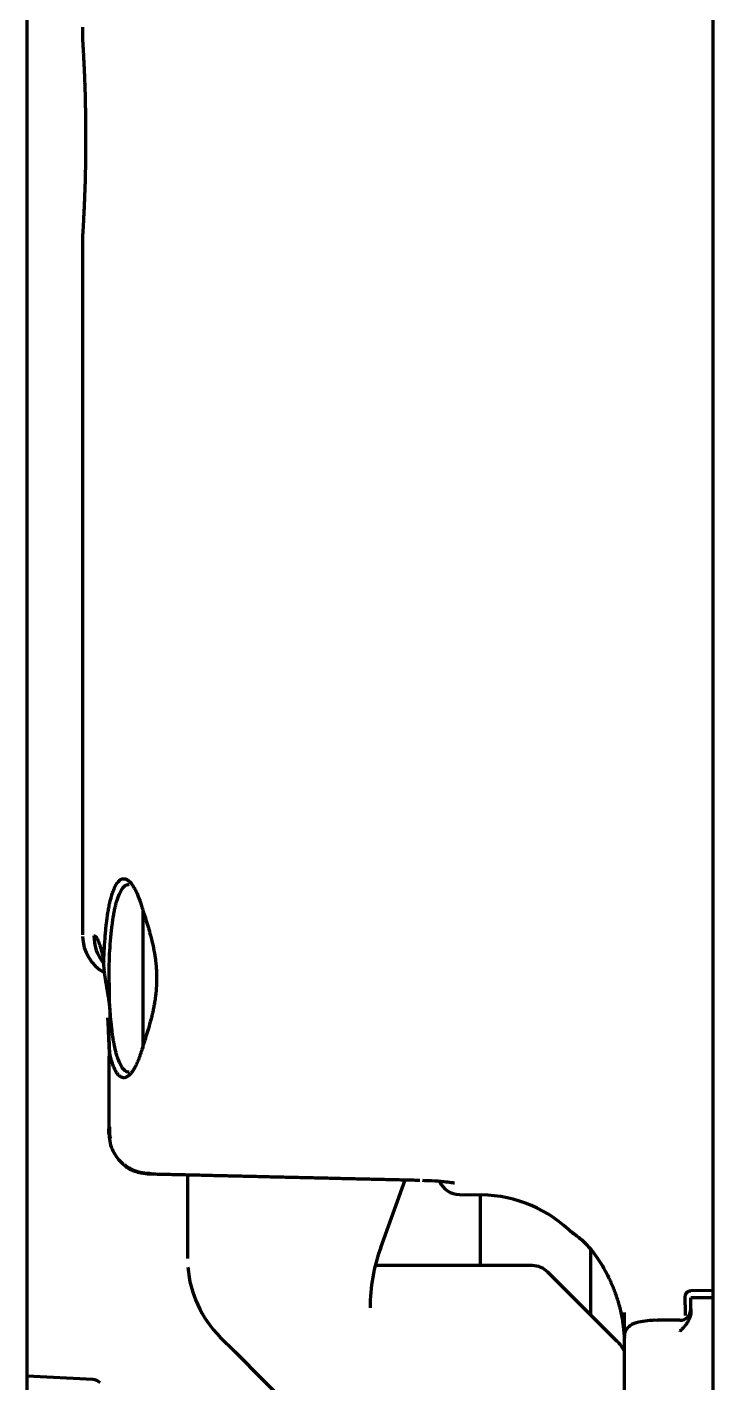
# Model space of a CAD drawing. Header units: inches. Extents: x 904 to 7172, y 213 to 5528.
# Drawn here: x 1052.3 to 1083.3, y 2907.4 to 2968.7 of the extents above; entities that cross this region are included whole.
import ezdxf

# ---------------------------------------------------------------- set-up
doc = ezdxf.new("R2010")
doc.units = ezdxf.units.IN

msp = doc.modelspace()

# ---------------------------------------------------------------- linework, layer by layer
at = {"linetype": 'Continuous', "lineweight": 70}
for p, q in [((1083.26, 3702.122), (1083.26, 2036.922)), ((1052.26, 2062.722), (1052.26, 3700.722)), ((1054.76, 2968.736), (1054.76, 2968.213)), ((1054.76, 2959.231), (1054.76, 2927.692)), ((1057.51, 2922.544), (1057.51, 2928.718)), ((1057.874, 2916.874), (1057.88, 2916.88)), ((1059.51, 2916.835), (1059.51, 2913.043)), ((1068.242, 2913.547), (1069.355, 2916.606)), ((1071.808, 2915.939), (1072.803, 2915.922)), ((1072.749, 2912.726), (1072.749, 2915.926)), ((1077.73, 2913.425), (1077.73, 2910.482)), ((1075.095, 2912.722), (1067.991, 2912.722)), ((1078.924, 2909.308), (1075.802, 2912.429)), ((1083.26, 2911.597), (1082.26, 2911.585)), ((1082.01, 2910.957), (1082.01, 2911.326)), ((1082.26, 2910.773), (1082.26, 2911.273)), ((1083.26, 2911.273), (1082.26, 2911.273)), ((1079.248, 2910.604), (1079.248, 2909.524)), ((1081.76, 2910.25), (1080.76, 2910.25)), ((1082.26, 2910.773), (1082.26, 2910.616)), ((1060.974, 2909.507), (1061.648, 2908.833)), ((1079.248, 2909.524), (1079.26, 2909.44)), ((1079.26, 2900.964), (1079.26, 2909.537)), ((1061.648, 2908.833), (1062.948, 2907.533)), ((1055.234, 2907.566), (1052.26, 2907.722)), ((1062.948, 2907.533), (1064.966, 2905.515))]:
    msp.add_line(p, q, dxfattribs=at)
for centre, radius, start, end in [((1056.76, 2927.692), 2, 182.05599, 239.94573), ((1071.815, 2916.939), 1, 203.34829, 269.32734), ((1072.698, 2909.923), 6, 44.73938, 89), ((1075.76, 2910.811), 8, 160, 180), ((1075.095, 2911.722), 1, 45, 90), ((1064.51, 2913.043), 5, 184.51218, 225), ((1081.76, 2910.75), 0.5, 270, 0), ((1077.51, 2907.893), 2, 28.95469, 45), ((1055.208, 2907.067), 0.5, 45, 87)]:
    msp.add_arc(centre, radius, start, end, dxfattribs=at)
msp.add_ellipse((1057.266, 2927.647), major_axis=(0.174, 1.992), ratio=0.992492, start_param=1.657411, end_param=2.317524, dxfattribs=at)
for points, knots in [([(1054.76, 2968.222), (1054.76, 2968.222), (1054.76, 2968.221), (1054.76, 2968.219), (1054.76, 2968.215), (1054.76, 2968.207), (1054.762, 2968.186), (1054.765, 2968.143), (1054.769, 2968.072), (1054.773, 2968.008), (1054.774, 2967.985), (1054.777, 2967.947), (1054.778, 2967.935), (1054.779, 2967.908), (1054.78, 2967.894), (1054.784, 2967.824), (1054.792, 2967.698), (1054.8, 2967.548), (1054.809, 2967.386), (1054.813, 2967.298), (1054.819, 2967.181), (1054.82, 2967.157), (1054.823, 2967.109), (1054.826, 2967.035), (1054.83, 2966.959), (1054.837, 2966.804), (1054.846, 2966.587), (1054.856, 2966.351), (1054.862, 2966.168), (1054.864, 2966.105), (1054.868, 2966.01), (1054.869, 2965.978), (1054.871, 2965.913), (1054.872, 2965.881), (1054.877, 2965.718), (1054.884, 2965.453), (1054.89, 2965.177), (1054.894, 2964.966), (1054.896, 2964.859), (1054.898, 2964.751), (1054.899, 2964.679), (1054.899, 2964.642), (1054.902, 2964.46), (1054.904, 2964.167), (1054.905, 2963.871), (1054.905, 2963.647), (1054.905, 2963.573), (1054.905, 2963.425), (1054.904, 2963.351), (1054.903, 2963.131), (1054.9, 2962.84), (1054.896, 2962.555), (1054.892, 2962.344), (1054.89, 2962.274), (1054.888, 2962.169), (1054.887, 2962.134), (1054.886, 2962.065), (1054.885, 2962.03), (1054.881, 2961.859), (1054.873, 2961.594), (1054.865, 2961.342), (1054.856, 2961.098), (1054.851, 2960.98), (1054.845, 2960.837), (1054.844, 2960.808), (1054.842, 2960.752), (1054.838, 2960.669), (1054.835, 2960.589), (1054.828, 2960.434), (1054.818, 2960.237), (1054.809, 2960.062), (1054.802, 2959.94), (1054.8, 2959.9), (1054.797, 2959.843), (1054.796, 2959.824), (1054.794, 2959.788), (1054.793, 2959.77), (1054.788, 2959.683), (1054.781, 2959.558), (1054.775, 2959.459), (1054.769, 2959.374), (1054.767, 2959.338), (1054.764, 2959.294), (1054.763, 2959.282), (1054.762, 2959.26), (1054.761, 2959.251), (1054.76, 2959.229), (1054.76, 2959.222), (1054.76, 2959.222)], [0, 0, 0, 0, 0.007781, 0.007781, 0.015594, 0.03122, 0.03122, 0.062471, 0.093722, 0.093722, 0.109347, 0.109347, 0.11716, 0.11716, 0.124973, 0.124973, 0.156224, 0.187475, 0.187475, 0.218726, 0.218726, 0.226538, 0.226538, 0.234351, 0.249977, 0.249977, 0.281228, 0.312479, 0.312479, 0.328104, 0.328104, 0.335917, 0.335917, 0.343729, 0.343729, 0.37498, 0.406231, 0.406231, 0.421857, 0.42967, 0.42967, 0.437482, 0.437482, 0.468733, 0.499984, 0.499984, 0.51561, 0.51561, 0.531235, 0.531235, 0.562486, 0.593737, 0.593737, 0.609363, 0.609363, 0.617176, 0.617176, 0.624988, 0.624988, 0.656239, 0.68749, 0.68749, 0.718741, 0.718741, 0.726554, 0.726554, 0.734367, 0.749992, 0.749992, 0.781243, 0.812494, 0.812494, 0.82812, 0.82812, 0.835932, 0.835932, 0.843745, 0.843745, 0.874996, 0.906247, 0.906247, 0.937498, 0.937498, 0.953124, 0.953124, 0.968749, 0.968749, 1, 1, 1, 1]), ([(1055.728, 2926.468), (1055.734, 2926.675), (1055.742, 2926.877), (1055.763, 2927.273), (1055.776, 2927.466), (1055.796, 2927.701), (1055.8, 2927.748), (1055.809, 2927.841), (1055.822, 2927.978), (1055.836, 2928.11), (1055.866, 2928.369), (1055.889, 2928.532), (1055.927, 2928.765), (1055.94, 2928.84), (1055.96, 2928.95), (1055.967, 2928.986), (1055.982, 2929.056), (1055.989, 2929.091), (1056.027, 2929.26), (1056.059, 2929.383), (1056.102, 2929.524), (1056.11, 2929.551), (1056.128, 2929.604), (1056.155, 2929.681), (1056.183, 2929.751), (1056.24, 2929.88), (1056.279, 2929.954), (1056.342, 2930.045), (1056.363, 2930.073), (1056.396, 2930.108), (1056.407, 2930.12), (1056.43, 2930.14), (1056.441, 2930.149), (1056.497, 2930.192), (1056.543, 2930.212), (1056.637, 2930.226), (1056.685, 2930.219), (1056.74, 2930.197), (1056.746, 2930.194), (1056.759, 2930.188), (1056.777, 2930.178), (1056.82, 2930.152), (1056.857, 2930.122), (1056.931, 2930.052), (1056.981, 2929.992), (1057.055, 2929.884), (1057.079, 2929.844), (1057.116, 2929.78), (1057.128, 2929.758), (1057.152, 2929.712), (1057.165, 2929.688), (1057.225, 2929.566), (1057.271, 2929.457), (1057.362, 2929.217), (1057.406, 2929.085), (1057.448, 2928.942)], [0, 0, 0, 0, 0.0625, 0.0625, 0.125, 0.125, 0.140625, 0.140625, 0.15625, 0.1875, 0.1875, 0.25, 0.25, 0.28125, 0.28125, 0.296875, 0.296875, 0.3125, 0.3125, 0.375, 0.375, 0.390625, 0.390625, 0.40625, 0.4375, 0.4375, 0.5, 0.5, 0.53125, 0.53125, 0.546875, 0.546875, 0.5625, 0.5625, 0.625, 0.625, 0.6875, 0.6875, 0.695313, 0.695313, 0.703125, 0.71875, 0.75, 0.75, 0.8125, 0.8125, 0.84375, 0.84375, 0.859375, 0.859375, 0.875, 0.875, 0.9375, 0.9375, 1, 1, 1, 1]), ([(1056.871, 2921.472), (1056.837, 2921.472), (1056.804, 2921.478), (1056.722, 2921.51), (1056.674, 2921.544), (1056.621, 2921.599), (1056.615, 2921.605), (1056.604, 2921.618), (1056.598, 2921.625), (1056.581, 2921.646), (1056.57, 2921.661), (1056.536, 2921.709), (1056.514, 2921.744), (1056.451, 2921.861), (1056.41, 2921.952), (1056.363, 2922.084), (1056.349, 2922.124), (1056.335, 2922.167), (1056.326, 2922.196), (1056.321, 2922.211), (1056.299, 2922.285), (1056.282, 2922.348), (1056.232, 2922.544), (1056.202, 2922.686), (1056.16, 2922.917), (1056.147, 2922.996), (1056.131, 2923.1), (1056.128, 2923.12), (1056.122, 2923.162), (1056.119, 2923.184), (1056.11, 2923.247), (1056.104, 2923.291), (1056.076, 2923.508), (1056.057, 2923.69), (1056.032, 2923.973), (1056.024, 2924.07), (1056.013, 2924.217), (1056.01, 2924.266), (1056.004, 2924.366), (1056.001, 2924.417), (1055.987, 2924.671), (1055.978, 2924.877), (1055.967, 2925.293), (1055.964, 2925.503), (1055.964, 2925.823), (1055.965, 2925.93), (1055.967, 2926.089), (1055.968, 2926.142), (1055.97, 2926.248), (1055.971, 2926.3), (1055.978, 2926.563), (1055.986, 2926.769), (1056.009, 2927.17), (1056.022, 2927.366), (1056.044, 2927.605), (1056.048, 2927.652), (1056.057, 2927.746), (1056.071, 2927.885), (1056.087, 2928.018), (1056.12, 2928.278), (1056.145, 2928.442), (1056.18, 2928.635), (1056.187, 2928.673), (1056.202, 2928.748), (1056.209, 2928.785), (1056.232, 2928.893), (1056.264, 2929.031), (1056.298, 2929.156), (1056.325, 2929.246), (1056.334, 2929.275), (1056.353, 2929.331), (1056.362, 2929.359), (1056.41, 2929.491), (1056.45, 2929.582), (1056.535, 2929.737), (1056.579, 2929.801), (1056.632, 2929.856), (1056.638, 2929.862), (1056.65, 2929.873), (1056.668, 2929.89), (1056.686, 2929.904), (1056.722, 2929.93), (1056.746, 2929.943), (1056.803, 2929.966), (1056.837, 2929.972), (1056.871, 2929.972)], [0, 0, 0, 0, 0.030998, 0.030998, 0.077893, 0.077893, 0.083755, 0.083755, 0.089617, 0.089617, 0.101341, 0.101341, 0.124789, 0.124789, 0.171684, 0.171684, 0.183408, 0.18927, 0.18927, 0.195132, 0.195132, 0.21858, 0.21858, 0.265476, 0.265476, 0.288923, 0.288923, 0.294785, 0.294785, 0.300647, 0.300647, 0.312371, 0.312371, 0.359267, 0.359267, 0.382714, 0.382714, 0.394438, 0.394438, 0.406162, 0.406162, 0.453058, 0.453058, 0.499953, 0.499953, 0.523401, 0.523401, 0.535125, 0.535125, 0.546849, 0.546849, 0.593744, 0.593744, 0.64064, 0.64064, 0.652364, 0.652364, 0.664087, 0.687535, 0.687535, 0.734431, 0.734431, 0.746155, 0.746155, 0.757878, 0.757878, 0.781326, 0.804774, 0.804774, 0.816498, 0.816498, 0.828222, 0.828222, 0.875117, 0.875117, 0.922013, 0.922013, 0.927875, 0.927875, 0.933737, 0.945461, 0.945461, 0.968908, 0.968908, 1, 1, 1, 1]), ([(1057.448, 2928.942), (1057.464, 2928.89), (1057.48, 2928.837), (1057.514, 2928.729), (1057.532, 2928.674), (1057.585, 2928.506), (1057.622, 2928.39), (1057.696, 2928.149), (1057.734, 2928.024), (1057.79, 2927.831), (1057.808, 2927.765), (1057.844, 2927.631), (1057.862, 2927.563), (1057.913, 2927.358), (1057.944, 2927.219), (1058.001, 2926.934), (1058.027, 2926.788), (1058.053, 2926.602), (1058.058, 2926.565), (1058.067, 2926.489), (1058.072, 2926.451), (1058.084, 2926.337), (1058.091, 2926.261), (1058.107, 2926.031), (1058.113, 2925.877), (1058.113, 2925.722)], [0, 0, 0, 0, 0.0625, 0.0625, 0.125, 0.125, 0.25, 0.25, 0.375, 0.375, 0.4375, 0.4375, 0.5, 0.5, 0.625, 0.625, 0.75, 0.75, 0.78125, 0.78125, 0.8125, 0.8125, 0.875, 0.875, 1, 1, 1, 1]), ([(1058.113, 2925.722), (1058.113, 2925.567), (1058.107, 2925.413), (1058.085, 2925.109), (1058.069, 2924.958), (1058.043, 2924.771), (1058.038, 2924.734), (1058.026, 2924.66), (1058.02, 2924.623), (1058.001, 2924.512), (1057.987, 2924.439), (1057.966, 2924.331), (1057.958, 2924.295), (1057.943, 2924.224), (1057.92, 2924.118), (1057.895, 2924.014), (1057.844, 2923.81), (1057.808, 2923.678), (1057.735, 2923.422), (1057.697, 2923.297), (1057.641, 2923.116), (1057.622, 2923.056), (1057.585, 2922.939), (1057.567, 2922.882), (1057.514, 2922.713), (1057.479, 2922.605), (1057.448, 2922.502)], [0, 0, 0, 0, 0.125, 0.125, 0.25, 0.25, 0.28125, 0.28125, 0.3125, 0.3125, 0.375, 0.375, 0.40625, 0.40625, 0.4375, 0.5, 0.5, 0.625, 0.625, 0.75, 0.75, 0.8125, 0.8125, 0.875, 0.875, 1, 1, 1, 1]), ([(1055.974, 2925.518), (1055.973, 2925.513), (1055.96, 2925.378), (1055.964, 2925.082), (1055.971, 2924.693), (1055.977, 2924.515)], [0, 0, 0, 0, 0.025145, 0.598147, 1, 1, 1, 1]), ([(1055.891, 2923.935), (1055.892, 2923.922), (1055.894, 2923.896), (1055.897, 2923.857), (1055.9, 2923.818), (1055.902, 2923.78), (1055.905, 2923.742), (1055.907, 2923.704), (1055.909, 2923.666), (1055.911, 2923.628), (1055.913, 2923.59), (1055.915, 2923.553), (1055.917, 2923.516), (1055.919, 2923.478), (1055.92, 2923.441), (1055.922, 2923.404), (1055.923, 2923.368), (1055.925, 2923.331), (1055.927, 2923.289), (1055.928, 2923.241), (1055.93, 2923.187), (1055.932, 2923.135), (1055.934, 2923.082), (1055.936, 2923.03), (1055.939, 2922.979), (1055.941, 2922.928), (1055.943, 2922.878), (1055.946, 2922.828), (1055.948, 2922.787), (1055.95, 2922.754), (1055.951, 2922.729), (1055.953, 2922.706), (1055.954, 2922.683), (1055.956, 2922.661), (1055.958, 2922.639), (1055.96, 2922.618), (1055.962, 2922.601), (1055.963, 2922.587), (1055.964, 2922.575), (1055.966, 2922.563), (1055.967, 2922.55), (1055.969, 2922.538), (1055.97, 2922.525), (1055.971, 2922.511), (1055.973, 2922.497), (1055.974, 2922.483), (1055.976, 2922.469), (1055.978, 2922.455), (1055.979, 2922.44), (1055.981, 2922.424), (1055.983, 2922.409), (1055.985, 2922.393), (1055.986, 2922.377), (1055.988, 2922.36), (1055.99, 2922.343), (1055.991, 2922.332), (1055.992, 2922.326)], [0, 0, 0, 0, 0.022709, 0.045345, 0.067918, 0.090435, 0.112907, 0.135341, 0.157746, 0.180131, 0.202504, 0.224874, 0.247249, 0.269632, 0.291985, 0.31431, 0.336615, 0.358908, 0.3812, 0.414447, 0.447401, 0.480077, 0.512489, 0.544649, 0.576572, 0.60827, 0.639755, 0.671039, 0.702132, 0.718076, 0.733741, 0.749134, 0.764264, 0.779136, 0.793761, 0.808146, 0.8223, 0.830501, 0.838823, 0.847268, 0.855837, 0.864531, 0.873351, 0.882299, 0.891375, 0.900581, 0.909918, 0.919386, 0.928987, 0.938722, 0.948592, 0.958598, 0.968741, 0.979021, 0.989441, 1, 1, 1, 1]), ([(1055.997, 2922.318), (1055.993, 2922.348), (1055.989, 2922.378), (1055.982, 2922.438), (1055.979, 2922.469), (1055.971, 2922.561), (1055.968, 2922.623), (1055.962, 2922.81), (1055.963, 2922.937), (1055.969, 2923.066)], [0, 0, 0, 0, 0.125, 0.125, 0.25, 0.25, 0.5, 0.5, 1, 1, 1, 1]), ([(1057.448, 2922.502), (1057.419, 2922.403), (1057.389, 2922.31), (1057.328, 2922.135), (1057.266, 2921.971), (1057.201, 2921.829), (1057.152, 2921.73), (1057.135, 2921.698), (1057.101, 2921.638), (1057.084, 2921.609), (1057.034, 2921.527), (1057, 2921.479), (1056.932, 2921.394), (1056.864, 2921.322), (1056.796, 2921.275), (1056.746, 2921.249), (1056.729, 2921.242), (1056.695, 2921.23), (1056.678, 2921.227), (1056.629, 2921.22), (1056.563, 2921.223), (1056.5, 2921.252), (1056.438, 2921.294), (1056.408, 2921.321), (1056.371, 2921.364), (1056.363, 2921.372), (1056.348, 2921.391), (1056.326, 2921.42), (1056.305, 2921.453), (1056.263, 2921.522), (1056.208, 2921.627), (1056.158, 2921.755), (1056.121, 2921.86), (1056.109, 2921.897), (1056.085, 2921.974), (1056.073, 2922.013), (1056.039, 2922.137), (1056.018, 2922.225), (1055.997, 2922.318)], [0, 0, 0, 0, 0.0625, 0.0625, 0.125, 0.1875, 0.1875, 0.21875, 0.21875, 0.25, 0.25, 0.3125, 0.3125, 0.375, 0.4375, 0.4375, 0.46875, 0.46875, 0.5, 0.5, 0.5625, 0.625, 0.625, 0.6875, 0.6875, 0.703125, 0.703125, 0.71875, 0.75, 0.75, 0.8125, 0.875, 0.875, 0.90625, 0.90625, 0.9375, 0.9375, 1, 1, 1, 1]), ([(1056.038, 2918.489), (1056.037, 2918.491), (1056.023, 2918.514), (1056.006, 2918.548), (1055.988, 2918.59), (1055.977, 2918.621), (1055.968, 2918.652), (1055.961, 2918.683), (1055.956, 2918.713), (1055.952, 2918.742), (1055.95, 2918.771), (1055.949, 2918.8), (1055.95, 2918.828), (1055.952, 2918.855), (1055.955, 2918.882), (1055.959, 2918.908), (1055.965, 2918.934), (1055.971, 2918.959), (1055.978, 2918.984), (1055.983, 2919), (1055.985, 2919.008)], [0, 0, 0, 0, 0.01262, 0.141911, 0.204919, 0.266664, 0.327148, 0.386375, 0.444346, 0.501064, 0.556531, 0.610752, 0.66373, 0.715465, 0.76596, 0.815214, 0.863235, 0.910032, 0.955617, 1, 1, 1, 1]), ([(1055.985, 2919.008), (1055.98, 2918.945), (1055.978, 2918.883), (1055.978, 2918.758), (1055.981, 2918.696), (1055.99, 2918.585), (1055.996, 2918.535), (1056.004, 2918.486)], [0, 0, 0, 0, 0.356189, 0.356189, 0.712378, 0.712378, 1, 1, 1, 1]), ([(1055.98, 2918.803), (1055.965, 2918.681), (1055.962, 2918.326), (1056.164, 2917.784), (1056.45, 2917.453), (1056.604, 2917.319)], [0, 0, 0, 0, 0.222971, 0.659147, 1, 1, 1, 1]), ([(1056.604, 2917.319), (1056.617, 2917.303), (1056.761, 2917.135), (1057.023, 2917.016), (1057.264, 2916.952), (1057.302, 2916.943)], [0, 0, 0, 0, 0.080789, 0.855165, 1, 1, 1, 1]), ([(1057.714, 2916.886), (1057.68, 2916.887), (1057.646, 2916.89), (1057.579, 2916.896), (1057.512, 2916.905), (1057.446, 2916.917), (1057.38, 2916.931), (1057.347, 2916.939), (1057.251, 2916.965), (1057.189, 2916.986), (1057.098, 2917.023), (1057.053, 2917.043), (1057.009, 2917.064), (1056.979, 2917.079), (1056.965, 2917.086), (1056.893, 2917.125), (1056.838, 2917.158), (1056.749, 2917.22), (1056.713, 2917.247), (1056.678, 2917.275)], [0, 0, 0, 0, 0.087639, 0.087639, 0.175277, 0.262916, 0.262916, 0.350554, 0.350554, 0.525831, 0.525831, 0.61347, 0.657289, 0.657289, 0.701109, 0.701109, 0.876386, 0.876386, 1, 1, 1, 1]), ([(1056.904, 2917.12), (1056.915, 2917.113), (1056.926, 2917.107), (1057.053, 2917.037), (1057.177, 2916.986), (1057.373, 2916.932), (1057.44, 2916.917), (1057.575, 2916.896), (1057.644, 2916.889), (1057.714, 2916.886)], [0, 0, 0, 0, 0.046938, 0.046938, 0.523469, 0.523469, 0.761735, 0.761735, 1, 1, 1, 1]), ([(1070.136, 2916.583), (1070.279, 2916.581), (1070.621, 2916.57), (1071.085, 2916.534), (1071.416, 2916.493), (1071.552, 2916.467), (1071.574, 2916.461), (1071.574, 2916.461)], [0, 0, 0, 0, 0.20122, 0.506495, 0.756277, 0.915671, 1, 1, 1, 1]), ([(1076.843, 2914.264), (1076.844, 2914.263), (1076.845, 2914.263), (1076.856, 2914.255), (1076.871, 2914.245), (1076.901, 2914.224), (1076.912, 2914.216), (1076.936, 2914.199), (1076.95, 2914.189), (1076.993, 2914.158), (1077.026, 2914.134), (1077.062, 2914.106)], [0, 0, 0, 0, 0.041457, 0.041457, 0.360971, 0.360971, 0.520728, 0.520728, 0.680486, 0.680486, 1, 1, 1, 1]), ([(1077.062, 2914.106), (1077.085, 2914.089), (1077.11, 2914.069), (1077.164, 2914.027), (1077.192, 2914.004), (1077.28, 2913.93), (1077.344, 2913.874), (1077.481, 2913.745), (1077.553, 2913.672), (1077.702, 2913.509), (1077.779, 2913.419), (1077.856, 2913.32)], [0, 0, 0, 0, 0.125, 0.125, 0.25, 0.25, 0.5, 0.5, 0.75, 0.75, 1, 1, 1, 1]), ([(1077.856, 2913.32), (1077.932, 2913.218), (1078.01, 2913.108), (1078.167, 2912.872), (1078.245, 2912.746), (1078.399, 2912.478), (1078.475, 2912.337), (1078.62, 2912.039), (1078.689, 2911.883), (1078.82, 2911.558), (1078.881, 2911.389), (1078.991, 2911.039), (1079.041, 2910.859), (1079.105, 2910.581), (1079.124, 2910.488), (1079.16, 2910.299), (1079.175, 2910.204), (1079.217, 2909.916), (1079.237, 2909.721), (1079.248, 2909.524)], [0, 0, 0, 0, 0.125, 0.125, 0.25, 0.25, 0.375, 0.375, 0.5, 0.5, 0.625, 0.625, 0.75, 0.75, 0.8125, 0.8125, 0.875, 0.875, 1, 1, 1, 1]), ([(1082.01, 2910.957), (1082.01, 2910.928), (1082.01, 2910.9), (1082.01, 2910.845), (1082.01, 2910.818), (1082.01, 2910.764), (1082.01, 2910.738), (1082.01, 2910.689), (1082.01, 2910.666), (1082.01, 2910.621), (1082.01, 2910.601), (1082.01, 2910.564), (1082.01, 2910.547), (1082.01, 2910.517), (1082.01, 2910.491), (1082.01, 2910.474), (1082.01, 2910.468)], [0, 0, 0, 0, 0.125, 0.125, 0.25, 0.25, 0.375, 0.375, 0.5, 0.5, 0.625, 0.625, 0.75, 0.75, 0.875, 1, 1, 1, 1]), ([(1080.76, 2910.249), (1080.758, 2910.249), (1080.606, 2910.256), (1080.288, 2910.233), (1079.858, 2910.165), (1079.569, 2910.074), (1079.345, 2909.855), (1079.265, 2909.679), (1079.266, 2909.574), (1079.27, 2909.537)], [0, 0, 0, 0, 0.002881, 0.21717, 0.438027, 0.716407, 0.839802, 0.946782, 1, 1, 1, 1]), ([(1082.26, 2910.616), (1082.26, 2910.572), (1082.255, 2910.53), (1082.24, 2910.446), (1082.229, 2910.404), (1082.2, 2910.323), (1082.182, 2910.284), (1082.143, 2910.208), (1082.122, 2910.171), (1082.086, 2910.118), (1082.074, 2910.101), (1082.048, 2910.066), (1082.035, 2910.049), (1081.995, 2909.999), (1081.967, 2909.966), (1081.91, 2909.903), (1081.865, 2909.856), (1081.813, 2909.803), (1081.79, 2909.78), (1081.775, 2909.765), (1081.767, 2909.757), (1081.76, 2909.75)], [0, 0, 0, 0, 0.125, 0.125, 0.25, 0.25, 0.375, 0.375, 0.5, 0.5, 0.5625, 0.5625, 0.625, 0.625, 0.75, 0.75, 0.875, 0.9375, 0.96875, 0.96875, 1, 1, 1, 1])]:
    msp.add_open_spline(points, degree=3, knots=knots, dxfattribs=at)
for points, degree in [([(1055.281, 2927.647), (1055.295, 2927.646), (1055.324, 2927.635), (1055.368, 2927.595), (1055.413, 2927.531), (1055.459, 2927.444), (1055.505, 2927.334), (1055.551, 2927.201), (1055.597, 2927.047), (1055.642, 2926.874), (1055.686, 2926.681), (1055.714, 2926.541), (1055.728, 2926.468)], 3), ([(1055.796, 2925.722), (1055.786, 2925.786), (1055.769, 2925.914), (1055.747, 2926.103), (1055.733, 2926.289), (1055.729, 2926.409), (1055.728, 2926.468)], 3), ([(1055.969, 2923.066), (1055.972, 2923.136), (1055.98, 2923.274), (1055.993, 2923.477), (1056.005, 2923.668), (1056.013, 2923.85), (1056.015, 2924.023), (1056.012, 2924.189), (1056.003, 2924.352), (1055.988, 2924.519), (1055.967, 2924.694), (1055.939, 2924.879), (1055.906, 2925.076), (1055.869, 2925.283), (1055.831, 2925.499), (1055.807, 2925.647), (1055.796, 2925.722)], 3), ([(1055.963, 2922.857), (1055.956, 2920.83), (1055.95, 2918.802)], 2), ([(1055.96, 2921.789), (1055.955, 2920.297), (1055.95, 2918.804)], 2), ([(1057.69, 2916.881), (1057.875, 2916.876)], 1), ([(1057.88, 2916.88), (1057.824, 2916.882), (1057.768, 2916.884), (1057.714, 2916.886)], 3), ([(1057.874, 2916.874), (1063.943, 2916.731), (1070.011, 2916.59)], 2), ([(1082.01, 2911.326), (1082.01, 2911.338), (1082.011, 2911.362), (1082.019, 2911.399), (1082.032, 2911.434), (1082.049, 2911.466), (1082.071, 2911.496), (1082.097, 2911.522), (1082.125, 2911.545), (1082.156, 2911.562), (1082.19, 2911.575), (1082.225, 2911.583), (1082.248, 2911.585), (1082.26, 2911.585)], 3)]:
    msp.add_open_spline(points, degree=degree, dxfattribs=at)

doc.saveas('drawing.dxf')
